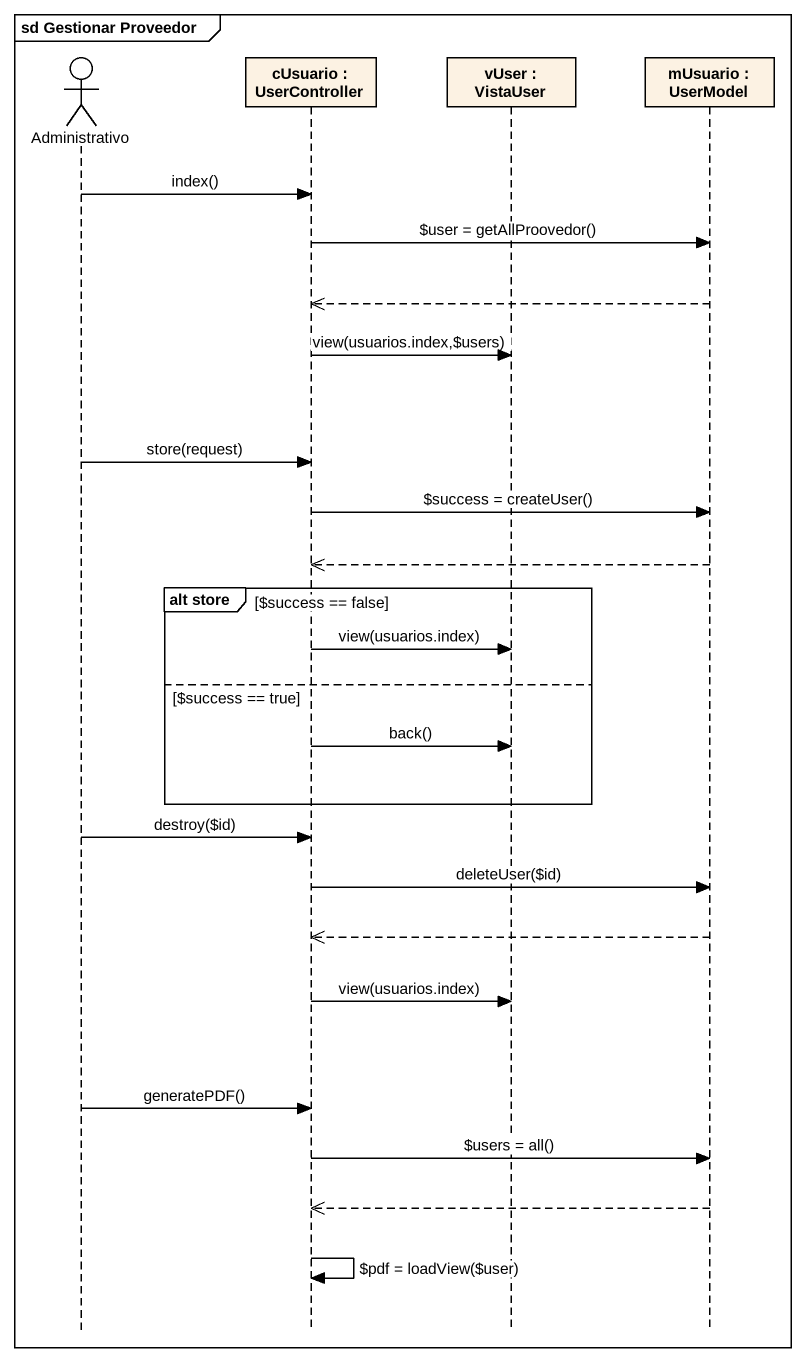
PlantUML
@startuml
mainframe sd Gestionar Proveedor
hide footbox
actor Administrativo
participant "cUsuario : UserController" as cUsuario
participant "vUser : VistaUser" as vUser
participant "mUsuario : UserModel" as mUsuario

Administrativo -> cUsuario : index()
cUsuario -> mUsuario : ~$user = getAllProovedor()
mUsuario -->> cUsuario
cUsuario -> vUser : view(usuarios.index,~$users)
Administrativo -> cUsuario : store(request)
cUsuario -> mUsuario : ~$success = createUser()
mUsuario -->> cUsuario
group alt store [~$success == false]
  cUsuario -> vUser : view(usuarios.index)
else ~$success == true
  cUsuario -> vUser : back()
end
Administrativo -> cUsuario : destroy(~$id)
cUsuario -> mUsuario : deleteUser(~$id)
mUsuario -->> cUsuario
cUsuario -> vUser : view(usuarios.index)
Administrativo -> cUsuario : generatePDF()
cUsuario -> mUsuario : ~$users = all()
mUsuario -->> cUsuario
cUsuario -> cUsuario : ~$pdf = loadView(~$user)
@enduml
